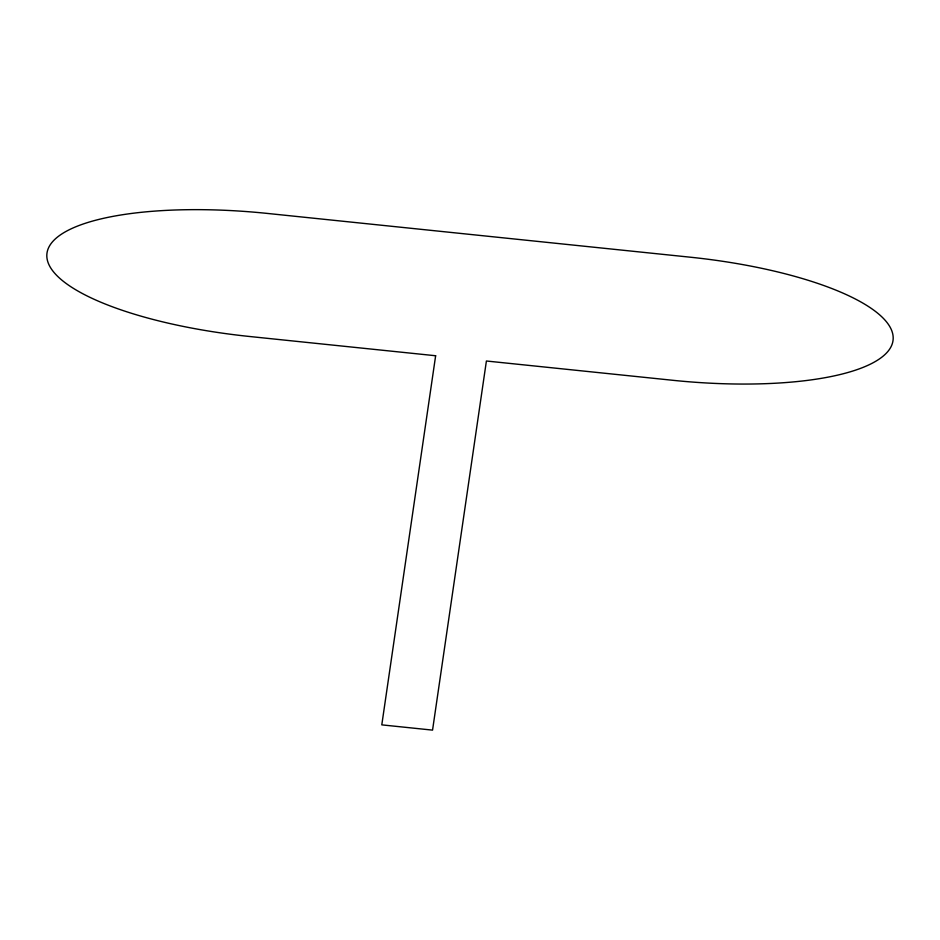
<?xml version="1.0" encoding="UTF-8"?>
<svg xmlns="http://www.w3.org/2000/svg" width="940" height="940" viewBox="0 0 940 940"><rect width="100%" height="100%" fill="white"/><g stroke="black" fill="none" stroke-linecap="round" stroke-linejoin="round"><path stroke-width="1.41" d="M435.643 355.743L381.793 724.869L432.553 730.121L486.403 361.007L672.523 380.265A212.651 62.111 5.7 0 0 893 340.632A212.651 62.111 5.7 0 0 690.477 257.219L267.477 213.439A212.651 62.111 5.7 0 0 47 253.072A212.651 62.111 5.7 0 0 249.523 336.485L435.643 355.743"/></g></svg>
